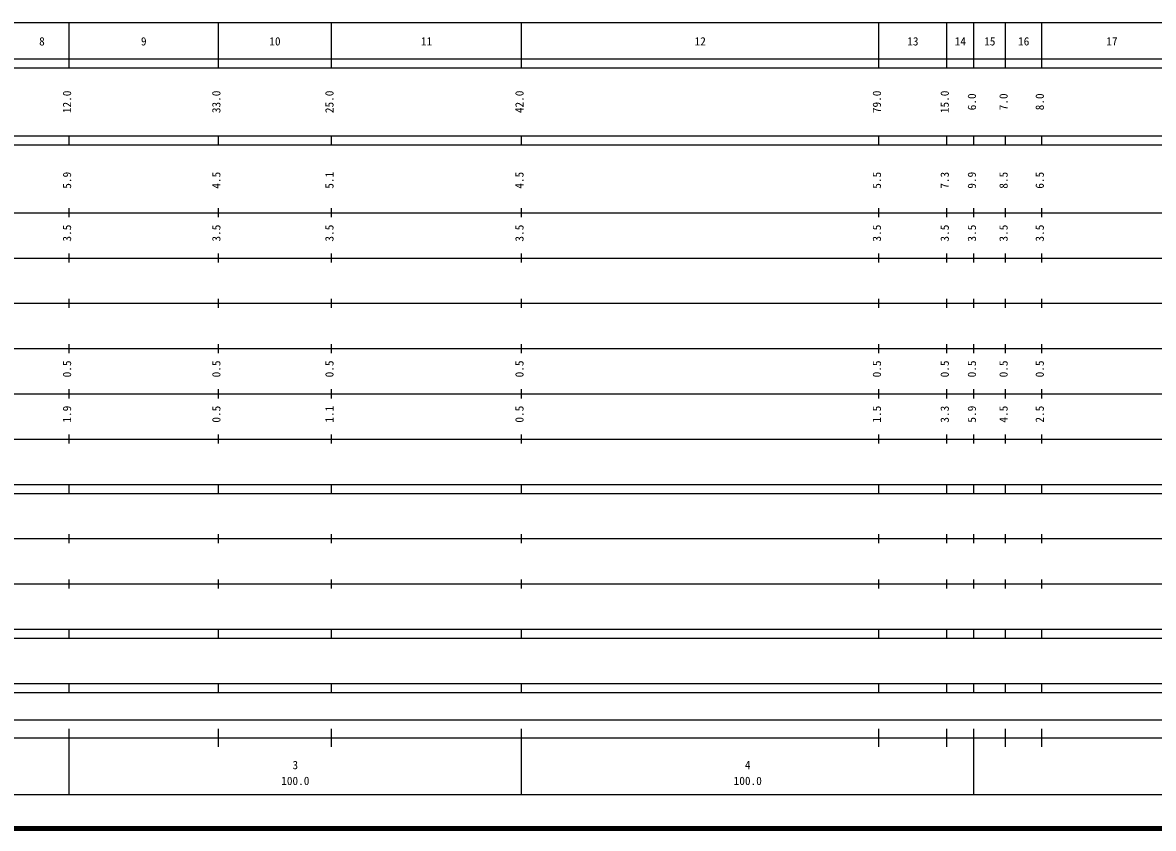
# Model space of a CAD drawing. Units: millimetres on the paper, enlarged 1000 times. Extents: x 40000 to 680000, y 20000 to 380000.
# Drawn here: x 257727 to 507663, y 20000 to 198000 of the extents above; entities that cross this region are included whole.
import ezdxf
from ezdxf.enums import TextEntityAlignment as Align

# ---------------------------------------------------------------- set-up
doc = ezdxf.new("R2010")
doc.units = ezdxf.units.MM
doc.header["$LTSCALE"] = 1000
doc.layers.add('M-TTL', color=2, linetype='Continuous', lineweight=140)
doc.layers.add('M-TTL-BAND', color=7, linetype='Continuous', lineweight=25)
doc.styles.add('ＭＳ ゴシック', font='')
doc.styles.get('ＭＳ ゴシック').set_extended_font_data('MS Gothic')

msp = doc.modelspace()

# ---------------------------------------------------------------- linework, layer by layer
at = {"layer": 'M-TTL'}
msp.add_line((40000, 20000), (680000, 20000), dxfattribs=at)
at = {"layer": 'M-TTL-BAND'}
for p, q in [((68000, 198000), (579000, 198000)), ((268000, 188000), (268000, 198000)), ((301000, 188000), (301000, 198000)), ((326000, 188000), (326000, 198000)), ((368000, 188000), (368000, 198000)), ((447000, 188000), (447000, 198000)), ((462000, 188000), (462000, 198000)), ((468000, 188000), (468000, 198000)), ((475000, 188000), (475000, 198000)), ((483000, 188000), (483000, 198000)), ((40000, 190000), (579000, 190000)), ((40000, 188000), (579000, 188000)), ((40000, 173000), (579000, 173000)), ((268000, 171000), (268000, 173000)), ((301000, 171000), (301000, 173000)), ((326000, 171000), (326000, 173000)), ((368000, 171000), (368000, 173000)), ((447000, 171000), (447000, 173000)), ((462000, 171000), (462000, 173000)), ((468000, 171000), (468000, 173000)), ((475000, 171000), (475000, 173000)), ((483000, 171000), (483000, 173000)), ((40000, 171000), (579000, 171000)), ((40000, 156000), (579000, 156000)), ((268000, 155000), (268000, 157000)), ((301000, 155000), (301000, 157000)), ((326000, 155000), (326000, 157000)), ((368000, 155000), (368000, 157000)), ((447000, 155000), (447000, 157000)), ((462000, 155000), (462000, 157000)), ((468000, 155000), (468000, 157000)), ((475000, 155000), (475000, 157000)), ((483000, 155000), (483000, 157000)), ((46000, 146000), (579000, 146000)), ((268000, 145000), (268000, 147000)), ((301000, 145000), (301000, 147000)), ((326000, 145000), (326000, 147000)), ((368000, 145000), (368000, 147000)), ((447000, 145000), (447000, 147000)), ((462000, 145000), (462000, 147000)), ((468000, 145000), (468000, 147000)), ((475000, 145000), (475000, 147000)), ((483000, 145000), (483000, 147000)), ((52000, 136000), (579000, 136000)), ((268000, 135000), (268000, 137000)), ((301000, 135000), (301000, 137000)), ((326000, 135000), (326000, 137000)), ((368000, 135000), (368000, 137000)), ((447000, 135000), (447000, 137000)), ((462000, 135000), (462000, 137000)), ((468000, 135000), (468000, 137000)), ((475000, 135000), (475000, 137000)), ((483000, 135000), (483000, 137000)), ((46000, 126000), (579000, 126000)), ((268000, 125000), (268000, 127000)), ((301000, 125000), (301000, 127000)), ((326000, 125000), (326000, 127000)), ((368000, 125000), (368000, 127000)), ((447000, 125000), (447000, 127000)), ((462000, 125000), (462000, 127000)), ((468000, 125000), (468000, 127000)), ((475000, 125000), (475000, 127000)), ((483000, 125000), (483000, 127000)), ((52000, 116000), (579000, 116000)), ((268000, 115000), (268000, 117000)), ((301000, 115000), (301000, 117000)), ((326000, 115000), (326000, 117000)), ((368000, 115000), (368000, 117000)), ((447000, 115000), (447000, 117000)), ((462000, 115000), (462000, 117000)), ((468000, 115000), (468000, 117000)), ((475000, 115000), (475000, 117000)), ((483000, 115000), (483000, 117000)), ((46000, 106000), (579000, 106000)), ((268000, 105000), (268000, 107000)), ((301000, 105000), (301000, 107000)), ((326000, 105000), (326000, 107000)), ((368000, 105000), (368000, 107000)), ((447000, 105000), (447000, 107000)), ((462000, 105000), (462000, 107000)), ((468000, 105000), (468000, 107000)), ((475000, 105000), (475000, 107000)), ((483000, 105000), (483000, 107000)), ((40000, 96000), (579000, 96000)), ((268000, 94000), (268000, 96000)), ((301000, 94000), (301000, 96000)), ((326000, 94000), (326000, 96000)), ((368000, 94000), (368000, 96000)), ((447000, 94000), (447000, 96000)), ((462000, 94000), (462000, 96000)), ((468000, 94000), (468000, 96000)), ((475000, 94000), (475000, 96000)), ((483000, 94000), (483000, 96000)), ((40000, 94000), (579000, 94000)), ((268000, 83000), (268000, 85000)), ((301000, 83000), (301000, 85000)), ((326000, 83000), (326000, 85000)), ((368000, 83000), (368000, 85000)), ((447000, 83000), (447000, 85000)), ((462000, 83000), (462000, 85000)), ((468000, 83000), (468000, 85000)), ((475000, 83000), (475000, 85000)), ((483000, 83000), (483000, 85000)), ((49000, 84000), (579000, 84000)), ((268000, 73000), (268000, 75000)), ((301000, 73000), (301000, 75000)), ((326000, 73000), (326000, 75000)), ((368000, 73000), (368000, 75000)), ((447000, 73000), (447000, 75000)), ((462000, 73000), (462000, 75000)), ((468000, 73000), (468000, 75000)), ((475000, 73000), (475000, 75000)), ((483000, 73000), (483000, 75000)), ((40000, 74000), (579000, 74000)), ((40000, 64000), (579000, 64000)), ((268000, 62000), (268000, 64000)), ((301000, 62000), (301000, 64000)), ((326000, 62000), (326000, 64000)), ((368000, 62000), (368000, 64000)), ((447000, 62000), (447000, 64000)), ((462000, 62000), (462000, 64000)), ((468000, 62000), (468000, 64000)), ((475000, 62000), (475000, 64000)), ((483000, 62000), (483000, 64000)), ((40000, 62000), (579000, 62000)), ((40000, 52000), (579000, 52000)), ((40000, 50000), (579000, 50000)), ((268000, 50000), (268000, 52000)), ((301000, 50000), (301000, 52000)), ((326000, 50000), (326000, 52000)), ((368000, 50000), (368000, 52000)), ((447000, 50000), (447000, 52000)), ((462000, 50000), (462000, 52000)), ((468000, 50000), (468000, 52000)), ((475000, 50000), (475000, 52000)), ((483000, 50000), (483000, 52000)), ((71000, 44000), (565000, 44000)), ((40000, 40000), (579000, 40000)), ((268000, 27500), (268000, 42000)), ((301000, 38000), (301000, 42000)), ((326000, 38000), (326000, 42000)), ((368000, 27500), (368000, 42000)), ((447000, 38000), (447000, 42000)), ((462000, 38000), (462000, 42000)), ((468000, 27500), (468000, 42000)), ((475000, 38000), (475000, 42000)), ((483000, 38000), (483000, 42000)), ((68000, 27500), (579000, 27500))]:
    msp.add_line(p, q, dxfattribs=at)

# ---------------------------------------------------------------- texts
at = {"layer": 'M-TTL-BAND', "style": 'ＭＳ ゴシック'}
for s, p in [('8', (262000, 192405)), ('9', (284500, 192405)), ('10', (313500, 192405)), ('11', (347000, 192405)), ('12', (407500, 192405)), ('13', (454500, 192405)), ('14', (465000, 192405)), ('15', (471500, 192405)), ('16', (479000, 192405)), ('17', (498500, 192405)), ('3', (318000, 32523)), ('4', (418000, 32523)), ('100.0', (318000, 29033)), ('100.0', (418000, 29033))]:
    msp.add_text(s, height=1833, dxfattribs=at).set_placement(p, align=Align.BOTTOM_CENTER)
for s, p in [('12.0', (269000, 180500)), ('33.0', (302000, 180500)), ('25.0', (327000, 180500)), ('42.0', (369000, 180500)), ('79.0', (448000, 180500)), ('15.0', (463000, 180500)), ('6.0', (469000, 180500)), ('7.0', (476000, 180500)), ('8.0', (484000, 180500)), ('5.9', (269000, 163174)), ('4.5', (302000, 163174)), ('5.1', (327000, 163174)), ('4.5', (369000, 163174)), ('5.5', (448000, 163174)), ('7.3', (463000, 163174)), ('9.9', (469000, 163174)), ('8.5', (476000, 163174)), ('6.5', (484000, 163174)), ('3.5', (269000, 151500)), ('3.5', (302000, 151500)), ('3.5', (327000, 151500)), ('3.5', (369000, 151500)), ('3.5', (448000, 151500)), ('3.5', (463000, 151500)), ('3.5', (469000, 151500)), ('3.5', (476000, 151500)), ('3.5', (484000, 151500)), ('0.5', (269000, 121500)), ('0.5', (302000, 121500)), ('0.5', (327000, 121500)), ('0.5', (369000, 121500)), ('0.5', (448000, 121500)), ('0.5', (463000, 121500)), ('0.5', (469000, 121500)), ('0.5', (476000, 121500)), ('0.5', (484000, 121500)), ('1.9', (269000, 111500)), ('0.5', (302000, 111500)), ('1.1', (327000, 111500)), ('0.5', (369000, 111500)), ('1.5', (448000, 111500)), ('3.3', (463000, 111500)), ('5.9', (469000, 111500)), ('4.5', (476000, 111500)), ('2.5', (484000, 111500))]:
    msp.add_text(s, height=1833, rotation=90, dxfattribs=at).set_placement(p, align=Align.BOTTOM_CENTER)

doc.saveas('drawing.dxf')
